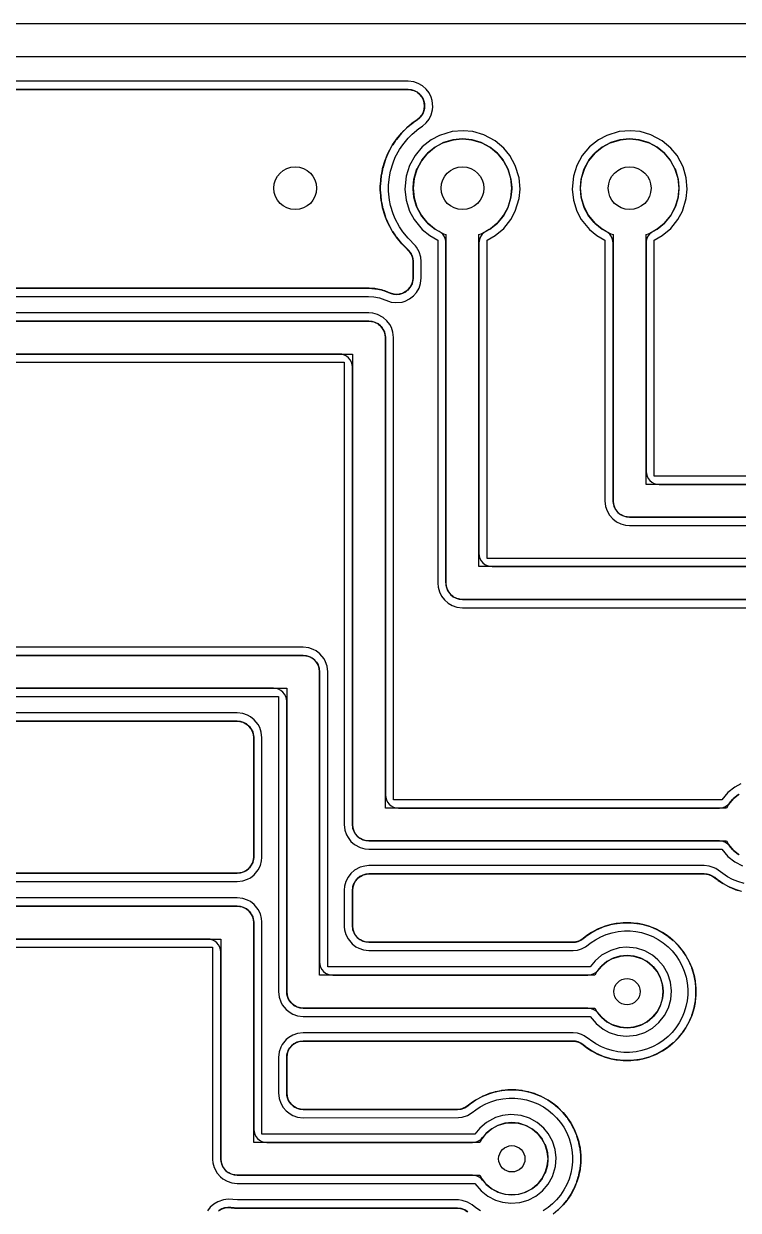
# Model space of a CAD drawing. Header units: millimetres. Extents: x -1 to 492, y -11 to 96.
# Drawn here: x 93.51 to 115.22, y 58.94 to 95 of the extents above; entities that cross this region are included whole.
import ezdxf

# ---------------------------------------------------------------- set-up
doc = ezdxf.new("R2010")
doc.units = ezdxf.units.MM
for name, color, linetype in [('CLEAR_POCKET', 8, 'CONTINUOUS'), ('COPPER_REF', 9, 'CONTINUOUS'), ('DRILL_0P8', 5, 'CONTINUOUS'), ('DRILL_1P3', 5, 'CONTINUOUS'), ('ISO_CENTER', 1, 'CONTINUOUS'), ('OUTLINE', 7, 'CONTINUOUS')]:
    doc.layers.add(name, color=color, linetype=linetype)

msp = doc.modelspace()

# ---------------------------------------------------------------- linework, layer by layer
at = {"layer": 'CLEAR_POCKET'}
for points in [[(-0.6, -1), (144.6, -1), (144.678, -0.992), (144.753, -0.97), (144.822, -0.933), (144.883, -0.883), (144.933, -0.822), (144.97, -0.753), (144.992, -0.678), (145, -0.6), (145, 94.6), (144.992, 94.678), (144.97, 94.753), (144.933, 94.822), (144.883, 94.883), (144.822, 94.933), (144.753, 94.97), (144.678, 94.992), (144.6, 95), (36.59, 95)], [(37.7, 93), (105.181, 93), (105.2, 92.999), (105.268, 92.992), (105.307, 92.985), (105.363, 92.968), (105.399, 92.953), (105.451, 92.925), (105.483, 92.903), (105.529, 92.866), (105.556, 92.838), (105.594, 92.793), (105.615, 92.76), (105.643, 92.709), (105.658, 92.673), (105.675, 92.616), (105.683, 92.578), (105.688, 92.52), (105.688, 92.48), (105.683, 92.422), (105.675, 92.384), (105.658, 92.327), (105.643, 92.291), (105.615, 92.24), (105.594, 92.207), (105.556, 92.162), (105.529, 92.134), (105.476, 92.09), (105.46, 92.079), (105.391, 92.032), (105.375, 92.021), (105.371, 92.018), (105.355, 92.006), (105.162, 91.848), (105.147, 91.835), (105.144, 91.832), (105.129, 91.818), (105.022, 91.711), (105.008, 91.696), (105.005, 91.693), (104.992, 91.678), (104.834, 91.485), (104.822, 91.469), (104.819, 91.465), (104.808, 91.449), (104.723, 91.323), (104.713, 91.307), (104.71, 91.302), (104.7, 91.285), (104.583, 91.065), (104.574, 91.047), (104.572, 91.043), (104.564, 91.025), (104.506, 90.885), (104.499, 90.866), (104.497, 90.862), (104.491, 90.843), (104.418, 90.604), (104.413, 90.585), (104.412, 90.58), (104.408, 90.561), (104.378, 90.412), (104.375, 90.393), (104.374, 90.388), (104.371, 90.369), (104.347, 90.12), (104.346, 90.1), (104.345, 90.096), (104.345, 90.076), (104.345, 89.924), (104.345, 89.904), (104.346, 89.9), (104.347, 89.88), (104.371, 89.631), (104.374, 89.612), (104.375, 89.607), (104.378, 89.588), (104.408, 89.439), (104.412, 89.42), (104.413, 89.415), (104.418, 89.396), (104.491, 89.157), (104.497, 89.138), (104.499, 89.134), (104.506, 89.115), (104.564, 88.975), (104.572, 88.957), (104.574, 88.953), (104.583, 88.935), (104.7, 88.715), (104.71, 88.698), (104.713, 88.693), (104.723, 88.677), (104.808, 88.551), (104.819, 88.535), (104.822, 88.531), (104.834, 88.515), (104.992, 88.322), (105.005, 88.307), (105.008, 88.304), (105.022, 88.289), (105.129, 88.182), (105.144, 88.168), (105.15, 88.163), (105.152, 88.16), (105.165, 88.148), (105.219, 88.093), (105.246, 88.059), (105.28, 88.002), (105.299, 87.963), (105.321, 87.9), (105.33, 87.857), (105.339, 87.781), (105.34, 87.759), (105.34, 87.281), (105.339, 87.262), (105.332, 87.194), (105.325, 87.155), (105.308, 87.099), (105.293, 87.063), (105.265, 87.011), (105.243, 86.979), (105.206, 86.933), (105.178, 86.906), (105.133, 86.868), (105.1, 86.847), (105.049, 86.819), (105.013, 86.804), (104.956, 86.787), (104.918, 86.779), (104.86, 86.774), (104.82, 86.774), (104.762, 86.779), (104.724, 86.787), (104.658, 86.807), (104.64, 86.813), (104.502, 86.87), (104.484, 86.877), (104.479, 86.879), (104.46, 86.885), (104.409, 86.901), (104.39, 86.906), (104.385, 86.907), (104.366, 86.912), (104.217, 86.941), (104.198, 86.945), (104.193, 86.945), (104.174, 86.948), (104.109, 86.954), (104.099, 86.955), (104.097, 86.955), (104.087, 86.956), (104.011, 86.959), (104.001, 86.96), (103.999, 86.96), (103.989, 86.96), (93.032, 86.96)], [(118.3, 77.5), (106.85, 77.5), (106.83, 77.501), (106.762, 77.508), (106.724, 77.515), (106.667, 77.532), (106.631, 77.547), (106.58, 77.575), (106.547, 77.597), (106.502, 77.634), (106.474, 77.662), (106.437, 77.707), (106.415, 77.74), (106.387, 77.791), (106.372, 77.827), (106.355, 77.884), (106.348, 77.922), (106.341, 77.99), (106.34, 78.01), (106.34, 88.335), (106.334, 88.406), (106.314, 88.476), (106.283, 88.541), (106.241, 88.599), (106.189, 88.648), (106.129, 88.688), (106.024, 88.744), (105.991, 88.765), (105.795, 88.927), (105.767, 88.955), (105.605, 89.151), (105.584, 89.184), (105.463, 89.409), (105.448, 89.445), (105.375, 89.689), (105.367, 89.727), (105.342, 89.98), (105.342, 90.02), (105.367, 90.273), (105.375, 90.311), (105.448, 90.555), (105.463, 90.591), (105.584, 90.816), (105.605, 90.849), (105.767, 91.045), (105.795, 91.073), (105.991, 91.235), (106.024, 91.256), (106.249, 91.377), (106.285, 91.392), (106.529, 91.465), (106.567, 91.473), (106.82, 91.498), (106.86, 91.498), (107.113, 91.473), (107.151, 91.465), (107.395, 91.392), (107.431, 91.377), (107.656, 91.256), (107.689, 91.235), (107.885, 91.073), (107.913, 91.045), (108.075, 90.849), (108.096, 90.816), (108.217, 90.591), (108.232, 90.555), (108.305, 90.311), (108.313, 90.273), (108.338, 90.02), (108.338, 89.98), (108.313, 89.727), (108.305, 89.689), (108.232, 89.445), (108.217, 89.409), (108.096, 89.184), (108.075, 89.151), (107.913, 88.955), (107.885, 88.927), (107.689, 88.765), (107.656, 88.744), (107.551, 88.688), (107.491, 88.648), (107.439, 88.599), (107.397, 88.541), (107.366, 88.476), (107.346, 88.406), (107.34, 88.335), (107.34, 78.9), (107.348, 78.822), (107.37, 78.747), (107.407, 78.678), (107.457, 78.617), (107.518, 78.567), (107.587, 78.53), (107.662, 78.508), (107.74, 78.5), (119.19, 78.5)], [(122.6, 80), (111.93, 80), (111.91, 80.001), (111.842, 80.008), (111.804, 80.015), (111.747, 80.032), (111.711, 80.047), (111.66, 80.075), (111.627, 80.097), (111.582, 80.134), (111.554, 80.162), (111.517, 80.207), (111.495, 80.24), (111.467, 80.291), (111.452, 80.327), (111.435, 80.384), (111.428, 80.422), (111.421, 80.49), (111.42, 80.51), (111.42, 88.335), (111.414, 88.406), (111.394, 88.476), (111.363, 88.541), (111.321, 88.599), (111.269, 88.648), (111.209, 88.688), (111.104, 88.744), (111.071, 88.765), (110.875, 88.927), (110.847, 88.955), (110.685, 89.151), (110.664, 89.184), (110.543, 89.409), (110.528, 89.445), (110.455, 89.689), (110.447, 89.727), (110.422, 89.98), (110.422, 90.02), (110.447, 90.273), (110.455, 90.311), (110.528, 90.555), (110.543, 90.591), (110.664, 90.816), (110.685, 90.849), (110.847, 91.045), (110.875, 91.073), (111.071, 91.235), (111.104, 91.256), (111.329, 91.377), (111.365, 91.392), (111.609, 91.465), (111.647, 91.473), (111.9, 91.498), (111.94, 91.498), (112.193, 91.473), (112.231, 91.465), (112.475, 91.392), (112.511, 91.377), (112.736, 91.256), (112.769, 91.235), (112.965, 91.073), (112.993, 91.045), (113.155, 90.849), (113.176, 90.816), (113.297, 90.591), (113.312, 90.555), (113.385, 90.311), (113.393, 90.273), (113.418, 90.02), (113.418, 89.98), (113.393, 89.727), (113.385, 89.689), (113.312, 89.445), (113.297, 89.409), (113.176, 89.184), (113.155, 89.151), (112.993, 88.955), (112.965, 88.927), (112.769, 88.765), (112.736, 88.744), (112.631, 88.688), (112.571, 88.648), (112.519, 88.599), (112.477, 88.541), (112.446, 88.476), (112.426, 88.406), (112.42, 88.335), (112.42, 81.4), (112.428, 81.322), (112.45, 81.247), (112.487, 81.178), (112.537, 81.117), (112.598, 81.067), (112.667, 81.03), (112.742, 81.008), (112.82, 81), (123.49, 81)], [(92.71, 85.96), (103.99, 85.96), (104.01, 85.959), (104.078, 85.952), (104.116, 85.945), (104.173, 85.928), (104.209, 85.913), (104.26, 85.885), (104.293, 85.863), (104.338, 85.826), (104.366, 85.798), (104.403, 85.753), (104.425, 85.72), (104.453, 85.669), (104.468, 85.633), (104.485, 85.576), (104.492, 85.538), (104.499, 85.47), (104.5, 85.45), (104.5, 71.56), (104.508, 71.482), (104.53, 71.407), (104.567, 71.338), (104.617, 71.277), (104.678, 71.227), (104.747, 71.19), (104.822, 71.168), (104.9, 71.16), (114.645, 71.16), (114.733, 71.17), (114.816, 71.198), (114.891, 71.245), (114.954, 71.306), (115.05, 71.423), (115.077, 71.45), (115.214, 71.562), (115.246, 71.584)], [(115.246, 69.736), (115.214, 69.758), (115.077, 69.87), (115.05, 69.897), (114.954, 70.014), (114.891, 70.075), (114.816, 70.122), (114.733, 70.15), (114.645, 70.16), (104.01, 70.16), (103.99, 70.161), (103.922, 70.168), (103.884, 70.175), (103.827, 70.192), (103.791, 70.207), (103.74, 70.235), (103.707, 70.257), (103.662, 70.294), (103.634, 70.322), (103.597, 70.367), (103.575, 70.4), (103.547, 70.451), (103.532, 70.487), (103.515, 70.544), (103.508, 70.582), (103.501, 70.65), (103.5, 70.67), (103.5, 84.56), (103.492, 84.638), (103.47, 84.713), (103.433, 84.782), (103.383, 84.843), (103.322, 84.893), (103.253, 84.93), (103.178, 84.952), (103.1, 84.96), (92.71, 84.96)], [(92.71, 75.8), (101.99, 75.8), (102.01, 75.799), (102.078, 75.792), (102.116, 75.785), (102.173, 75.768), (102.209, 75.753), (102.26, 75.725), (102.293, 75.703), (102.338, 75.666), (102.366, 75.638), (102.403, 75.593), (102.425, 75.56), (102.453, 75.509), (102.468, 75.473), (102.485, 75.416), (102.492, 75.378), (102.499, 75.31), (102.5, 75.29), (102.5, 66.48), (102.508, 66.402), (102.53, 66.327), (102.567, 66.258), (102.617, 66.197), (102.678, 66.147), (102.747, 66.11), (102.822, 66.088), (102.9, 66.08), (110.645, 66.08), (110.733, 66.09), (110.816, 66.118), (110.891, 66.165), (110.954, 66.226), (111.05, 66.343), (111.077, 66.37), (111.214, 66.482), (111.246, 66.504), (111.402, 66.587), (111.438, 66.602), (111.607, 66.653), (111.645, 66.661), (111.82, 66.678), (111.86, 66.678), (112.035, 66.661), (112.073, 66.653), (112.242, 66.602), (112.278, 66.587), (112.434, 66.504), (112.466, 66.482), (112.603, 66.37), (112.63, 66.343), (112.742, 66.206), (112.764, 66.174), (112.847, 66.018), (112.862, 65.982), (112.913, 65.813), (112.921, 65.775), (112.938, 65.6), (112.938, 65.56), (112.921, 65.385), (112.913, 65.347), (112.862, 65.178), (112.847, 65.142), (112.764, 64.986), (112.742, 64.954), (112.63, 64.817), (112.603, 64.79), (112.466, 64.678), (112.434, 64.656), (112.278, 64.573), (112.242, 64.558), (112.073, 64.507), (112.035, 64.499), (111.86, 64.482), (111.82, 64.482), (111.645, 64.499), (111.607, 64.507), (111.438, 64.558), (111.402, 64.573), (111.246, 64.656), (111.214, 64.678), (111.077, 64.79), (111.05, 64.817), (110.954, 64.934), (110.891, 64.995), (110.816, 65.042), (110.733, 65.07), (110.645, 65.08), (102.01, 65.08), (101.99, 65.081), (101.922, 65.088), (101.884, 65.095), (101.827, 65.112), (101.791, 65.127), (101.74, 65.155), (101.707, 65.177), (101.662, 65.214), (101.634, 65.242), (101.597, 65.287), (101.575, 65.32), (101.547, 65.371), (101.532, 65.407), (101.515, 65.464), (101.508, 65.502), (101.501, 65.57), (101.5, 65.59), (101.5, 74.4), (101.492, 74.478), (101.47, 74.553), (101.433, 74.622), (101.383, 74.683), (101.322, 74.733), (101.253, 74.77), (101.178, 74.792), (101.1, 74.8), (92.71, 74.8)], [(93.032, 73.8), (99.99, 73.8), (100.01, 73.799), (100.078, 73.792), (100.116, 73.785), (100.173, 73.768), (100.209, 73.753), (100.26, 73.725), (100.293, 73.703), (100.338, 73.666), (100.366, 73.638), (100.403, 73.593), (100.425, 73.56), (100.453, 73.509), (100.468, 73.473), (100.485, 73.416), (100.492, 73.378), (100.499, 73.31), (100.5, 73.29), (100.5, 69.69), (100.499, 69.67), (100.492, 69.602), (100.485, 69.564), (100.468, 69.507), (100.453, 69.471), (100.425, 69.42), (100.403, 69.387), (100.366, 69.342), (100.338, 69.314), (100.293, 69.277), (100.26, 69.255), (100.209, 69.227), (100.173, 69.212), (100.116, 69.195), (100.078, 69.188), (100.01, 69.181), (99.99, 69.18), (93.032, 69.18)], [(109.735, 58.935), (109.75, 58.948), (109.754, 58.951), (109.768, 58.965), (109.875, 59.072), (109.889, 59.086), (109.892, 59.09), (109.905, 59.105), (110.014, 59.237), (110.026, 59.253), (110.029, 59.257), (110.04, 59.273), (110.124, 59.399), (110.135, 59.416), (110.137, 59.42), (110.147, 59.437), (110.228, 59.588), (110.237, 59.606), (110.239, 59.61), (110.247, 59.628), (110.305, 59.768), (110.312, 59.787), (110.313, 59.791), (110.32, 59.81), (110.369, 59.974), (110.375, 59.993), (110.376, 59.998), (110.38, 60.017), (110.41, 60.166), (110.413, 60.185), (110.414, 60.19), (110.416, 60.209), (110.433, 60.38), (110.434, 60.4), (110.435, 60.404), (110.435, 60.424), (110.435, 60.576), (110.435, 60.596), (110.434, 60.6), (110.433, 60.62), (110.416, 60.791), (110.414, 60.81), (110.413, 60.815), (110.41, 60.834), (110.38, 60.983), (110.376, 61.002), (110.375, 61.007), (110.369, 61.026), (110.32, 61.19), (110.313, 61.209), (110.312, 61.213), (110.305, 61.232), (110.247, 61.372), (110.239, 61.39), (110.237, 61.394), (110.228, 61.412), (110.147, 61.563), (110.137, 61.58), (110.135, 61.584), (110.124, 61.601), (110.04, 61.727), (110.029, 61.743), (110.026, 61.747), (110.014, 61.763), (109.905, 61.895), (109.892, 61.91), (109.889, 61.914), (109.875, 61.928), (109.768, 62.035), (109.754, 62.049), (109.75, 62.052), (109.735, 62.065), (109.603, 62.174), (109.587, 62.186), (109.583, 62.189), (109.567, 62.2), (109.441, 62.284), (109.424, 62.295), (109.42, 62.297), (109.403, 62.307), (109.252, 62.388), (109.234, 62.397), (109.23, 62.399), (109.212, 62.407), (109.072, 62.465), (109.053, 62.472), (109.049, 62.473), (109.03, 62.48), (108.866, 62.529), (108.847, 62.535), (108.842, 62.536), (108.823, 62.54), (108.674, 62.57), (108.655, 62.573), (108.65, 62.574), (108.631, 62.576), (108.46, 62.593), (108.44, 62.594), (108.436, 62.595), (108.416, 62.595), (108.264, 62.595), (108.244, 62.595), (108.24, 62.594), (108.22, 62.593), (108.049, 62.576), (108.03, 62.574), (108.025, 62.573), (108.006, 62.57), (107.857, 62.54), (107.838, 62.536), (107.833, 62.535), (107.814, 62.529), (107.65, 62.48), (107.631, 62.473), (107.627, 62.472), (107.608, 62.465), (107.468, 62.407), (107.45, 62.399), (107.446, 62.397), (107.428, 62.388), (107.277, 62.307), (107.26, 62.297), (107.256, 62.295), (107.239, 62.284), (107.113, 62.2), (107.097, 62.189), (107.093, 62.186), (107.077, 62.174), (107.013, 62.121), (106.995, 62.107), (106.927, 62.064), (106.887, 62.044), (106.822, 62.021), (106.778, 62.01), (106.698, 62.001), (106.675, 62), (102.01, 62), (101.99, 62.001), (101.922, 62.008), (101.884, 62.015), (101.827, 62.032), (101.791, 62.047), (101.74, 62.075), (101.707, 62.097), (101.662, 62.134), (101.634, 62.162), (101.597, 62.207), (101.575, 62.24), (101.547, 62.291), (101.532, 62.327), (101.515, 62.384), (101.508, 62.422), (101.501, 62.49), (101.5, 62.51), (101.5, 63.57), (101.501, 63.59), (101.508, 63.658), (101.515, 63.696), (101.532, 63.753), (101.547, 63.789), (101.575, 63.84), (101.597, 63.873), (101.634, 63.918), (101.662, 63.946), (101.707, 63.983), (101.74, 64.005), (101.791, 64.033), (101.827, 64.048), (101.884, 64.065), (101.922, 64.072), (101.99, 64.079), (102.01, 64.08), (110.178, 64.08), (110.196, 64.079), (110.255, 64.074), (110.289, 64.068), (110.339, 64.055), (110.371, 64.044), (110.418, 64.022), (110.448, 64.005), (110.497, 63.971), (110.511, 63.961), (110.577, 63.906), (110.593, 63.894), (110.597, 63.891), (110.613, 63.88), (110.739, 63.796), (110.756, 63.785), (110.76, 63.783), (110.777, 63.773), (110.928, 63.692), (110.946, 63.683), (110.95, 63.681), (110.968, 63.673), (111.108, 63.615), (111.127, 63.608), (111.131, 63.607), (111.15, 63.6), (111.314, 63.551), (111.333, 63.545), (111.338, 63.544), (111.357, 63.54), (111.506, 63.51), (111.525, 63.507), (111.53, 63.506), (111.549, 63.504), (111.72, 63.487), (111.74, 63.486), (111.744, 63.485), (111.764, 63.485), (111.916, 63.485), (111.936, 63.485), (111.94, 63.486), (111.96, 63.487), (112.131, 63.504), (112.15, 63.506), (112.155, 63.507), (112.174, 63.51), (112.323, 63.54), (112.342, 63.544), (112.347, 63.545), (112.366, 63.551), (112.53, 63.6), (112.549, 63.607), (112.553, 63.608), (112.572, 63.615), (112.712, 63.673), (112.73, 63.681), (112.734, 63.683), (112.752, 63.692), (112.903, 63.773), (112.92, 63.783), (112.924, 63.785), (112.941, 63.796), (113.067, 63.88), (113.083, 63.891), (113.087, 63.894), (113.103, 63.906), (113.235, 64.015), (113.25, 64.028), (113.254, 64.031), (113.268, 64.045), (113.375, 64.152), (113.389, 64.166), (113.392, 64.17), (113.405, 64.185), (113.514, 64.317), (113.526, 64.333), (113.529, 64.337), (113.54, 64.353), (113.624, 64.479), (113.635, 64.496), (113.637, 64.5), (113.647, 64.517), (113.728, 64.668), (113.737, 64.686), (113.739, 64.69), (113.747, 64.708), (113.805, 64.848), (113.812, 64.867), (113.813, 64.871), (113.82, 64.89), (113.869, 65.054), (113.875, 65.073), (113.876, 65.078), (113.88, 65.097), (113.91, 65.246), (113.913, 65.265), (113.914, 65.27), (113.916, 65.289), (113.933, 65.46), (113.934, 65.48), (113.935, 65.484), (113.935, 65.504), (113.935, 65.656), (113.935, 65.676), (113.934, 65.68), (113.933, 65.7), (113.916, 65.871), (113.914, 65.89), (113.913, 65.895), (113.91, 65.914), (113.88, 66.063), (113.876, 66.082), (113.875, 66.087), (113.869, 66.106), (113.82, 66.27), (113.813, 66.289), (113.812, 66.293), (113.805, 66.312), (113.747, 66.452), (113.739, 66.47), (113.737, 66.474), (113.728, 66.492), (113.647, 66.643), (113.637, 66.66), (113.635, 66.664), (113.624, 66.681), (113.54, 66.807), (113.529, 66.823), (113.526, 66.827), (113.514, 66.843), (113.405, 66.975), (113.392, 66.99), (113.389, 66.994), (113.375, 67.008), (113.268, 67.115), (113.254, 67.129), (113.25, 67.132), (113.235, 67.145), (113.103, 67.254), (113.087, 67.266), (113.083, 67.269), (113.067, 67.28), (112.941, 67.364), (112.924, 67.375), (112.92, 67.377), (112.903, 67.387), (112.752, 67.468), (112.734, 67.477), (112.73, 67.479), (112.712, 67.487), (112.572, 67.545), (112.553, 67.552), (112.549, 67.553), (112.53, 67.56), (112.366, 67.609), (112.347, 67.615), (112.342, 67.616), (112.323, 67.62), (112.174, 67.65), (112.155, 67.653), (112.15, 67.654), (112.131, 67.656), (111.96, 67.673), (111.94, 67.674), (111.936, 67.675), (111.916, 67.675), (111.764, 67.675), (111.744, 67.675), (111.74, 67.674), (111.72, 67.673), (111.549, 67.656), (111.53, 67.654), (111.525, 67.653), (111.506, 67.65), (111.357, 67.62), (111.338, 67.616), (111.333, 67.615), (111.314, 67.609), (111.15, 67.56), (111.131, 67.553), (111.127, 67.552), (111.108, 67.545), (110.968, 67.487), (110.95, 67.479), (110.946, 67.477), (110.928, 67.468), (110.777, 67.387), (110.76, 67.377), (110.756, 67.375), (110.739, 67.364), (110.613, 67.28), (110.597, 67.269), (110.593, 67.266), (110.577, 67.254), (110.511, 67.199), (110.497, 67.189), (110.448, 67.155), (110.418, 67.138), (110.371, 67.116), (110.339, 67.105), (110.289, 67.092), (110.255, 67.086), (110.196, 67.081), (110.178, 67.08), (104.01, 67.08), (103.99, 67.081), (103.922, 67.088), (103.884, 67.095), (103.827, 67.112), (103.791, 67.127), (103.74, 67.155), (103.707, 67.177), (103.662, 67.214), (103.634, 67.242), (103.597, 67.287), (103.575, 67.32), (103.547, 67.371), (103.532, 67.407), (103.515, 67.464), (103.508, 67.502), (103.501, 67.57), (103.5, 67.59), (103.5, 68.65), (103.501, 68.67), (103.508, 68.738), (103.515, 68.776), (103.532, 68.833), (103.547, 68.869), (103.575, 68.92), (103.597, 68.953), (103.634, 68.998), (103.662, 69.026), (103.707, 69.063), (103.74, 69.085), (103.791, 69.113), (103.827, 69.128), (103.884, 69.145), (103.922, 69.152), (103.99, 69.159), (104.01, 69.16), (114.178, 69.16), (114.196, 69.159), (114.255, 69.154), (114.289, 69.148), (114.339, 69.135), (114.371, 69.124), (114.418, 69.102), (114.448, 69.085), (114.497, 69.051), (114.511, 69.041), (114.577, 68.986), (114.593, 68.974), (114.597, 68.971), (114.613, 68.96), (114.739, 68.876), (114.756, 68.865), (114.76, 68.863), (114.777, 68.853), (114.928, 68.772), (114.946, 68.763), (114.95, 68.761), (114.968, 68.753), (115.108, 68.695), (115.127, 68.688), (115.131, 68.687), (115.15, 68.68), (115.314, 68.631)], [(92.71, 68.18), (99.99, 68.18), (100.01, 68.179), (100.078, 68.172), (100.116, 68.165), (100.173, 68.148), (100.209, 68.133), (100.26, 68.105), (100.293, 68.083), (100.338, 68.046), (100.366, 68.018), (100.403, 67.973), (100.425, 67.94), (100.453, 67.889), (100.468, 67.853), (100.485, 67.796), (100.492, 67.758), (100.499, 67.69), (100.5, 67.67), (100.5, 61.4), (100.508, 61.322), (100.53, 61.247), (100.567, 61.178), (100.617, 61.117), (100.678, 61.067), (100.747, 61.03), (100.822, 61.008), (100.9, 61), (107.145, 61), (107.215, 61.006), (107.283, 61.025), (107.347, 61.055), (107.405, 61.096), (107.454, 61.146), (107.55, 61.263), (107.577, 61.29), (107.714, 61.402), (107.746, 61.424), (107.902, 61.507), (107.938, 61.522), (108.107, 61.573), (108.145, 61.581), (108.32, 61.598), (108.36, 61.598), (108.535, 61.581), (108.573, 61.573), (108.742, 61.522), (108.778, 61.507), (108.934, 61.424), (108.966, 61.402), (109.103, 61.29), (109.13, 61.263), (109.242, 61.126), (109.264, 61.094), (109.347, 60.938), (109.362, 60.902), (109.413, 60.733), (109.421, 60.695), (109.438, 60.52), (109.438, 60.48), (109.421, 60.305), (109.413, 60.267), (109.362, 60.098), (109.347, 60.062), (109.264, 59.906), (109.242, 59.874), (109.13, 59.737), (109.103, 59.71), (108.966, 59.598), (108.934, 59.576), (108.778, 59.493), (108.742, 59.478), (108.573, 59.427), (108.535, 59.419), (108.36, 59.402), (108.32, 59.402), (108.145, 59.419), (108.107, 59.427), (107.938, 59.478), (107.902, 59.493), (107.746, 59.576), (107.714, 59.598), (107.577, 59.71), (107.55, 59.737), (107.454, 59.854), (107.405, 59.904), (107.347, 59.945), (107.283, 59.975), (107.215, 59.994), (107.145, 60), (100.01, 60), (99.99, 60.001), (99.922, 60.008), (99.884, 60.015), (99.827, 60.032), (99.791, 60.047), (99.74, 60.075), (99.707, 60.097), (99.662, 60.134), (99.634, 60.162), (99.597, 60.207), (99.575, 60.24), (99.547, 60.291), (99.532, 60.327), (99.515, 60.384), (99.508, 60.422), (99.501, 60.49), (99.5, 60.51), (99.5, 66.78), (99.492, 66.858), (99.47, 66.933), (99.433, 67.002), (99.383, 67.063), (99.322, 67.113), (99.253, 67.15), (99.178, 67.172), (99.1, 67.18), (92.71, 67.18)], [(99.43, 58.92), (99.461, 58.941), (99.51, 58.969), (99.544, 58.984), (99.598, 59.002), (99.634, 59.01), (99.69, 59.018), (99.727, 59.019), (99.793, 59.016), (99.817, 59.013), (99.826, 59.012), (99.891, 59.006), (99.901, 59.005), (99.903, 59.005), (99.913, 59.004), (99.989, 59.001), (99.999, 59), (100.001, 59), (100.011, 59), (106.675, 59), (106.698, 58.999), (106.778, 58.99), (106.822, 58.979), (106.887, 58.956), (106.927, 58.936), (106.995, 58.893)]]:
    msp.add_lwpolyline(points, dxfattribs=at)
at = {"layer": 'COPPER_REF'}
for points in [[(93.024, 86.96), (103.994, 86.96), (104.006, 86.96), (104.092, 86.955), (104.104, 86.955), (104.183, 86.947), (104.208, 86.943), (104.376, 86.91), (104.4, 86.904), (104.47, 86.882), (104.493, 86.874), (104.649, 86.81), (104.742, 86.781), (104.84, 86.772), (104.938, 86.781), (105.031, 86.81), (105.118, 86.856), (105.194, 86.918), (105.256, 86.994), (105.302, 87.08), (105.33, 87.174), (105.34, 87.272), (105.34, 87.77), (105.328, 87.879), (105.292, 87.984), (105.234, 88.077), (105.157, 88.156), (105.154, 88.159), (105.136, 88.175), (105.015, 88.296), (104.999, 88.314), (104.828, 88.523), (104.813, 88.542), (104.718, 88.685), (104.705, 88.706), (104.578, 88.944), (104.568, 88.966), (104.502, 89.124), (104.494, 89.147), (104.415, 89.405), (104.409, 89.429), (104.376, 89.597), (104.372, 89.622), (104.346, 89.89), (104.345, 89.914), (104.345, 90.086), (104.346, 90.11), (104.372, 90.378), (104.376, 90.403), (104.409, 90.571), (104.415, 90.595), (104.494, 90.853), (104.502, 90.876), (104.568, 91.034), (104.578, 91.056), (104.705, 91.294), (104.718, 91.315), (104.813, 91.458), (104.828, 91.477), (104.999, 91.686), (105.015, 91.704), (105.136, 91.825), (105.154, 91.841), (105.363, 92.012), (105.382, 92.027), (105.468, 92.084), (105.544, 92.146), (105.606, 92.222), (105.652, 92.309), (105.681, 92.402), (105.69, 92.5), (105.681, 92.598), (105.652, 92.691), (105.606, 92.778), (105.544, 92.854), (105.468, 92.916), (105.382, 92.962), (105.288, 92.99), (105.19, 93), (37.69, 93)], [(119.2, 78.5), (107.34, 78.5), (107.34, 88.592), (107.414, 88.614), (107.673, 88.753), (107.901, 88.939), (108.087, 89.167), (108.226, 89.426), (108.311, 89.707), (108.34, 90), (108.311, 90.293), (108.226, 90.574), (108.087, 90.833), (107.901, 91.061), (107.673, 91.247), (107.414, 91.386), (107.133, 91.471), (106.84, 91.5), (106.547, 91.471), (106.266, 91.386), (106.007, 91.247), (105.779, 91.061), (105.593, 90.833), (105.454, 90.574), (105.369, 90.293), (105.34, 90), (105.369, 89.707), (105.454, 89.426), (105.593, 89.167), (105.779, 88.939), (106.007, 88.753), (106.266, 88.614), (106.34, 88.592), (106.34, 78), (106.35, 77.902), (106.378, 77.809), (106.424, 77.722), (106.486, 77.646), (106.562, 77.584), (106.649, 77.538), (106.742, 77.51), (106.84, 77.5), (118.7, 77.5)], [(123.5, 81), (112.42, 81), (112.42, 88.592), (112.494, 88.614), (112.753, 88.753), (112.981, 88.939), (113.167, 89.167), (113.306, 89.426), (113.391, 89.707), (113.42, 90), (113.391, 90.293), (113.306, 90.574), (113.167, 90.833), (112.981, 91.061), (112.753, 91.247), (112.494, 91.386), (112.213, 91.471), (111.92, 91.5), (111.627, 91.471), (111.346, 91.386), (111.087, 91.247), (110.859, 91.061), (110.673, 90.833), (110.534, 90.574), (110.449, 90.293), (110.42, 90), (110.449, 89.707), (110.534, 89.426), (110.673, 89.167), (110.859, 88.939), (111.087, 88.753), (111.346, 88.614), (111.42, 88.592), (111.42, 80.5), (111.43, 80.402), (111.458, 80.309), (111.504, 80.222), (111.566, 80.146), (111.642, 80.084), (111.729, 80.038), (111.822, 80.01), (111.92, 80), (123, 80)], [(115.229, 71.575), (115.062, 71.438), (114.925, 71.271), (114.866, 71.16), (104.5, 71.16), (104.5, 85.46), (104.49, 85.558), (104.462, 85.651), (104.416, 85.738), (104.354, 85.814), (104.278, 85.876), (104.191, 85.922), (104.098, 85.95), (104, 85.96), (92.555, 85.96)], [(92.555, 84.96), (103.5, 84.96), (103.5, 70.66), (103.51, 70.562), (103.538, 70.469), (103.584, 70.382), (103.646, 70.306), (103.722, 70.244), (103.809, 70.198), (103.902, 70.17), (104, 70.16), (114.866, 70.16), (114.925, 70.049), (115.062, 69.882), (115.229, 69.745)], [(92.555, 74.8), (101.5, 74.8), (101.5, 65.58), (101.51, 65.482), (101.538, 65.389), (101.584, 65.302), (101.646, 65.226), (101.722, 65.164), (101.809, 65.118), (101.902, 65.09), (102, 65.08), (110.866, 65.08), (110.925, 64.969), (111.062, 64.802), (111.229, 64.665), (111.419, 64.564), (111.625, 64.501), (111.84, 64.48), (112.055, 64.501), (112.261, 64.564), (112.451, 64.665), (112.618, 64.802), (112.755, 64.969), (112.856, 65.159), (112.919, 65.365), (112.94, 65.58), (112.919, 65.795), (112.856, 66.001), (112.755, 66.191), (112.618, 66.358), (112.451, 66.495), (112.261, 66.596), (112.055, 66.659), (111.84, 66.68), (111.625, 66.659), (111.419, 66.596), (111.229, 66.495), (111.062, 66.358), (110.925, 66.191), (110.866, 66.08), (102.5, 66.08), (102.5, 75.3), (102.49, 75.398), (102.462, 75.491), (102.416, 75.578), (102.354, 75.654), (102.278, 75.716), (102.191, 75.762), (102.098, 75.79), (102, 75.8), (92.555, 75.8)], [(93.024, 69.18), (100, 69.18), (100.098, 69.19), (100.191, 69.218), (100.278, 69.264), (100.354, 69.326), (100.416, 69.402), (100.462, 69.489), (100.49, 69.582), (100.5, 69.68), (100.5, 73.3), (100.49, 73.398), (100.462, 73.491), (100.416, 73.578), (100.354, 73.654), (100.278, 73.716), (100.191, 73.762), (100.098, 73.79), (100, 73.8), (93.024, 73.8)], [(115.323, 68.628), (115.141, 68.683), (115.117, 68.691), (114.959, 68.757), (114.937, 68.768), (114.768, 68.858), (114.747, 68.87), (114.605, 68.966), (114.585, 68.98), (114.504, 69.047), (114.433, 69.095), (114.355, 69.131), (114.272, 69.153), (114.187, 69.16), (104, 69.16), (103.902, 69.15), (103.809, 69.122), (103.722, 69.076), (103.646, 69.014), (103.584, 68.938), (103.538, 68.851), (103.51, 68.758), (103.5, 68.66), (103.5, 67.58), (103.51, 67.482), (103.538, 67.389), (103.584, 67.302), (103.646, 67.226), (103.722, 67.164), (103.809, 67.118), (103.902, 67.09), (104, 67.08), (110.187, 67.08), (110.272, 67.087), (110.355, 67.109), (110.433, 67.145), (110.504, 67.193), (110.585, 67.26), (110.605, 67.274), (110.747, 67.37), (110.768, 67.382), (110.937, 67.472), (110.959, 67.483), (111.117, 67.549), (111.141, 67.557), (111.323, 67.612), (111.347, 67.618), (111.515, 67.652), (111.54, 67.655), (111.73, 67.674), (111.754, 67.675), (111.926, 67.675), (111.95, 67.674), (112.14, 67.655), (112.165, 67.652), (112.333, 67.618), (112.357, 67.612), (112.539, 67.557), (112.563, 67.549), (112.721, 67.483), (112.743, 67.472), (112.912, 67.382), (112.933, 67.37), (113.075, 67.274), (113.095, 67.26), (113.243, 67.139), (113.261, 67.122), (113.382, 67.001), (113.399, 66.983), (113.52, 66.835), (113.534, 66.815), (113.63, 66.673), (113.642, 66.652), (113.732, 66.483), (113.743, 66.461), (113.809, 66.303), (113.817, 66.279), (113.872, 66.097), (113.878, 66.073), (113.912, 65.905), (113.915, 65.88), (113.934, 65.69), (113.935, 65.666), (113.935, 65.494), (113.934, 65.47), (113.915, 65.28), (113.912, 65.255), (113.878, 65.087), (113.872, 65.063), (113.817, 64.881), (113.809, 64.857), (113.743, 64.699), (113.732, 64.677), (113.642, 64.508), (113.63, 64.487), (113.534, 64.345), (113.52, 64.325), (113.399, 64.177), (113.382, 64.159), (113.261, 64.038), (113.243, 64.021), (113.095, 63.9), (113.075, 63.886), (112.933, 63.79), (112.912, 63.778), (112.743, 63.688), (112.721, 63.677), (112.563, 63.611), (112.539, 63.603), (112.357, 63.548), (112.333, 63.542), (112.165, 63.508), (112.14, 63.505), (111.95, 63.486), (111.926, 63.485), (111.754, 63.485), (111.73, 63.486), (111.54, 63.505), (111.515, 63.508), (111.347, 63.542), (111.323, 63.548), (111.141, 63.603), (111.117, 63.611), (110.959, 63.677), (110.937, 63.688), (110.768, 63.778), (110.747, 63.79), (110.605, 63.886), (110.585, 63.9), (110.504, 63.967), (110.433, 64.015), (110.355, 64.051), (110.272, 64.073), (110.187, 64.08), (102, 64.08), (101.902, 64.07), (101.809, 64.042), (101.722, 63.996), (101.646, 63.934), (101.584, 63.858), (101.538, 63.771), (101.51, 63.678), (101.5, 63.58), (101.5, 62.5), (101.51, 62.402), (101.538, 62.309), (101.584, 62.222), (101.646, 62.146), (101.722, 62.084), (101.809, 62.038), (101.902, 62.01), (102, 62), (106.687, 62), (106.8, 62.013), (106.908, 62.052), (107.004, 62.113), (107.085, 62.18), (107.105, 62.194), (107.247, 62.29), (107.268, 62.302), (107.437, 62.392), (107.459, 62.403), (107.617, 62.469), (107.641, 62.477), (107.823, 62.532), (107.847, 62.538), (108.015, 62.572), (108.04, 62.575), (108.23, 62.594), (108.254, 62.595), (108.426, 62.595), (108.45, 62.594), (108.64, 62.575), (108.665, 62.572), (108.833, 62.538), (108.857, 62.532), (109.039, 62.477), (109.063, 62.469), (109.221, 62.403), (109.243, 62.392), (109.412, 62.302), (109.433, 62.29), (109.575, 62.194), (109.595, 62.18), (109.743, 62.059), (109.761, 62.042), (109.882, 61.921), (109.899, 61.903), (110.02, 61.755), (110.034, 61.735), (110.13, 61.593), (110.142, 61.572), (110.232, 61.403), (110.243, 61.381), (110.309, 61.223), (110.317, 61.199), (110.372, 61.017), (110.378, 60.993), (110.412, 60.825), (110.415, 60.8), (110.434, 60.61), (110.435, 60.586), (110.435, 60.414), (110.434, 60.39), (110.415, 60.2), (110.412, 60.175), (110.378, 60.007), (110.372, 59.983), (110.317, 59.801), (110.309, 59.777), (110.243, 59.619), (110.232, 59.597), (110.142, 59.428), (110.13, 59.407), (110.034, 59.265), (110.02, 59.245), (109.899, 59.097), (109.882, 59.079), (109.761, 58.958), (109.743, 58.941), (109.595, 58.82)], [(92.555, 67.18), (99.5, 67.18), (99.5, 60.5), (99.51, 60.402), (99.538, 60.309), (99.584, 60.222), (99.646, 60.146), (99.722, 60.084), (99.809, 60.038), (99.902, 60.01), (100, 60), (107.366, 60), (107.425, 59.889), (107.562, 59.722), (107.729, 59.585), (107.919, 59.484), (108.125, 59.421), (108.34, 59.4), (108.555, 59.421), (108.761, 59.484), (108.951, 59.585), (109.118, 59.722), (109.255, 59.889), (109.356, 60.079), (109.419, 60.285), (109.44, 60.5), (109.419, 60.715), (109.356, 60.921), (109.255, 61.111), (109.118, 61.278), (108.951, 61.415), (108.761, 61.516), (108.555, 61.579), (108.34, 61.6), (108.125, 61.579), (107.919, 61.516), (107.729, 61.415), (107.562, 61.278), (107.425, 61.111), (107.366, 61), (100.5, 61), (100.5, 67.68), (100.49, 67.778), (100.462, 67.871), (100.416, 67.958), (100.354, 68.034), (100.278, 68.096), (100.191, 68.142), (100.098, 68.17), (100, 68.18), (92.555, 68.18)], [(107.004, 58.887), (106.908, 58.948), (106.8, 58.987), (106.687, 59), (100.006, 59), (99.994, 59), (99.908, 59.005), (99.896, 59.005), (99.817, 59.013), (99.802, 59.015), (99.709, 59.02), (99.616, 59.008), (99.526, 58.978), (99.445, 58.932)]]:
    msp.add_lwpolyline(points, dxfattribs=at)
at = {"layer": 'DRILL_0P8'}
for centre in [(111.84, 65.58), (108.34, 60.5)]:
    msp.add_circle(centre, 0.4, dxfattribs=at)
at = {"layer": 'DRILL_1P3'}
for centre in [(101.76, 90), (106.84, 90), (111.92, 90)]:
    msp.add_circle(centre, 0.65, dxfattribs=at)
at = {"layer": 'ISO_CENTER'}
for points in [[(93.024, 86.71), (103.991, 86.71), (104.153, 86.699), (104.321, 86.666), (104.67, 86.542), (104.815, 86.523), (105.01, 86.542), (105.104, 86.57), (105.236, 86.635), (105.352, 86.725), (105.449, 86.835), (105.522, 86.962), (105.57, 87.102), (105.59, 87.272), (105.59, 87.77), (105.576, 87.907), (105.528, 88.065), (105.447, 88.209), (105.413, 88.252), (105.188, 88.478), (105.025, 88.677), (104.923, 88.829), (104.796, 89.067), (104.731, 89.226), (104.656, 89.472), (104.622, 89.64), (104.595, 89.908), (104.595, 90.092), (104.621, 90.348), (104.653, 90.516), (104.731, 90.774), (104.801, 90.944), (104.929, 91.181), (105.025, 91.323), (105.188, 91.522), (105.309, 91.644), (105.517, 91.815), (105.627, 91.891), (105.737, 91.988), (105.827, 92.104), (105.891, 92.236), (105.93, 92.378), (105.939, 92.475), (105.92, 92.67), (105.891, 92.764), (105.827, 92.896), (105.737, 93.012), (105.627, 93.109), (105.5, 93.182), (105.36, 93.23), (105.19, 93.25), (37.69, 93.25)], [(119.2, 78.75), (107.59, 78.75), (107.59, 88.425), (107.832, 88.56), (108.094, 88.781), (108.308, 89.049), (108.446, 89.308), (108.56, 89.683), (108.589, 89.975), (108.56, 90.317), (108.446, 90.692), (108.28, 90.992), (108.094, 91.219), (107.832, 91.44), (107.487, 91.625), (107.157, 91.72), (106.865, 91.749), (106.523, 91.72), (106.148, 91.606), (105.889, 91.468), (105.621, 91.254), (105.4, 90.992), (105.234, 90.692), (105.13, 90.365), (105.091, 89.975), (105.13, 89.635), (105.234, 89.308), (105.372, 89.049), (105.621, 88.746), (105.848, 88.56), (106.09, 88.425), (106.09, 78), (106.101, 77.878), (106.139, 77.736), (106.204, 77.604), (106.293, 77.488), (106.404, 77.391), (106.531, 77.318), (106.67, 77.27), (106.84, 77.25), (118.45, 77.25)], [(123.5, 81.25), (112.67, 81.25), (112.67, 88.425), (112.912, 88.56), (113.174, 88.781), (113.388, 89.049), (113.526, 89.308), (113.64, 89.683), (113.669, 89.975), (113.64, 90.317), (113.545, 90.647), (113.36, 90.992), (113.174, 91.219), (112.912, 91.44), (112.567, 91.625), (112.237, 91.72), (111.945, 91.749), (111.603, 91.72), (111.228, 91.606), (110.969, 91.468), (110.701, 91.254), (110.48, 90.992), (110.314, 90.692), (110.21, 90.365), (110.171, 89.975), (110.21, 89.635), (110.314, 89.308), (110.452, 89.049), (110.701, 88.746), (110.928, 88.56), (111.17, 88.425), (111.17, 80.5), (111.19, 80.33), (111.238, 80.191), (111.311, 80.064), (111.408, 79.953), (111.524, 79.864), (111.656, 79.799), (111.798, 79.761), (111.92, 79.75), (122.75, 79.75)], [(115.301, 71.897), (115.111, 71.795), (114.904, 71.631), (114.719, 71.41), (104.75, 71.41), (104.75, 85.46), (104.73, 85.63), (104.682, 85.769), (104.636, 85.856), (104.547, 85.972), (104.436, 86.069), (104.264, 86.161), (104.122, 86.199), (104, 86.21), (92.657, 86.21)], [(92.657, 84.71), (103.25, 84.71), (103.25, 70.66), (103.27, 70.49), (103.318, 70.351), (103.364, 70.264), (103.453, 70.148), (103.564, 70.051), (103.736, 69.959), (103.878, 69.921), (104, 69.91), (114.719, 69.91), (114.904, 69.689), (115.111, 69.525), (115.346, 69.404)], [(92.657, 74.55), (101.25, 74.55), (101.25, 65.58), (101.27, 65.41), (101.318, 65.271), (101.364, 65.184), (101.488, 65.033), (101.604, 64.944), (101.691, 64.898), (101.83, 64.85), (102, 64.83), (110.719, 64.83), (110.904, 64.609), (111.111, 64.445), (111.301, 64.343), (111.553, 64.262), (111.815, 64.231), (112.127, 64.262), (112.379, 64.343), (112.61, 64.472), (112.811, 64.644), (112.975, 64.851), (113.096, 65.086), (113.168, 65.341), (113.189, 65.605), (113.158, 65.867), (113.077, 66.119), (112.948, 66.35), (112.776, 66.551), (112.61, 66.688), (112.379, 66.817), (112.127, 66.898), (111.815, 66.929), (111.601, 66.908), (111.346, 66.836), (111.07, 66.688), (110.869, 66.516), (110.719, 66.33), (102.75, 66.33), (102.75, 75.3), (102.73, 75.47), (102.682, 75.609), (102.636, 75.696), (102.512, 75.847), (102.396, 75.936), (102.309, 75.982), (102.17, 76.03), (102, 76.05), (92.657, 76.05)], [(93.024, 68.93), (100, 68.93), (100.17, 68.95), (100.309, 68.998), (100.396, 69.044), (100.512, 69.133), (100.636, 69.284), (100.701, 69.416), (100.739, 69.558), (100.749, 69.655), (100.75, 73.3), (100.73, 73.47), (100.682, 73.609), (100.636, 73.696), (100.512, 73.847), (100.396, 73.936), (100.309, 73.982), (100.17, 74.03), (100, 74.05), (93.024, 74.05)], [(115.402, 68.866), (115.207, 68.925), (115.049, 68.991), (114.892, 69.075), (114.538, 69.322), (114.46, 69.358), (114.336, 69.394), (114.187, 69.41), (104, 69.41), (103.878, 69.399), (103.736, 69.361), (103.564, 69.269), (103.453, 69.172), (103.364, 69.056), (103.299, 68.924), (103.261, 68.782), (103.25, 68.66), (103.251, 67.555), (103.261, 67.458), (103.299, 67.316), (103.364, 67.184), (103.488, 67.033), (103.604, 66.944), (103.691, 66.898), (103.83, 66.85), (104, 66.83), (110.208, 66.831), (110.336, 66.846), (110.46, 66.882), (110.575, 66.939), (110.749, 67.07), (110.881, 67.158), (111.049, 67.249), (111.207, 67.315), (111.39, 67.371), (111.57, 67.407), (111.76, 67.425), (111.932, 67.425), (112.11, 67.407), (112.278, 67.374), (112.461, 67.319), (112.62, 67.254), (112.788, 67.165), (112.941, 67.063), (113.088, 66.941), (113.209, 66.819), (113.33, 66.671), (113.425, 66.528), (113.509, 66.371), (113.579, 66.201), (113.634, 66.018), (113.667, 65.85), (113.685, 65.66), (113.685, 65.488), (113.665, 65.298), (113.631, 65.13), (113.579, 64.959), (113.514, 64.8), (113.425, 64.632), (113.323, 64.479), (113.209, 64.341), (113.088, 64.219), (112.931, 64.09), (112.788, 63.995), (112.631, 63.911), (112.461, 63.841), (112.29, 63.789), (112.122, 63.755), (111.92, 63.735), (111.748, 63.735), (111.558, 63.755), (111.39, 63.789), (111.219, 63.841), (111.06, 63.906), (110.892, 63.995), (110.538, 64.242), (110.46, 64.278), (110.336, 64.314), (110.208, 64.329), (102, 64.33), (101.83, 64.31), (101.691, 64.262), (101.564, 64.189), (101.488, 64.127), (101.364, 63.976), (101.318, 63.889), (101.27, 63.75), (101.25, 63.58), (101.25, 62.5), (101.27, 62.33), (101.318, 62.191), (101.391, 62.064), (101.488, 61.953), (101.604, 61.864), (101.691, 61.818), (101.83, 61.77), (102, 61.75), (106.716, 61.752), (106.829, 61.765), (106.992, 61.816), (107.14, 61.903), (107.249, 61.99), (107.381, 62.078), (107.549, 62.169), (107.707, 62.235), (107.89, 62.291), (108.07, 62.327), (108.26, 62.345), (108.432, 62.345), (108.61, 62.327), (108.79, 62.291), (108.973, 62.235), (109.131, 62.169), (109.299, 62.078), (109.441, 61.983), (109.579, 61.869), (109.701, 61.748), (109.823, 61.601), (109.918, 61.459), (110.009, 61.291), (110.079, 61.121), (110.134, 60.938), (110.167, 60.77), (110.185, 60.58), (110.185, 60.408), (110.167, 60.23), (110.134, 60.062), (110.079, 59.879), (110.014, 59.72), (109.925, 59.552), (109.823, 59.399), (109.701, 59.252), (109.579, 59.131), (109.441, 59.017), (109.288, 58.915)], [(92.657, 66.93), (99.25, 66.93), (99.251, 60.475), (99.261, 60.378), (99.299, 60.236), (99.391, 60.064), (99.488, 59.953), (99.564, 59.891), (99.691, 59.818), (99.83, 59.77), (100, 59.75), (107.219, 59.75), (107.404, 59.529), (107.611, 59.365), (107.846, 59.244), (108.053, 59.182), (108.315, 59.151), (108.579, 59.172), (108.834, 59.244), (109.069, 59.365), (109.276, 59.529), (109.448, 59.73), (109.577, 59.961), (109.668, 60.261), (109.689, 60.525), (109.658, 60.787), (109.577, 61.039), (109.448, 61.27), (109.311, 61.436), (109.11, 61.608), (108.879, 61.737), (108.627, 61.818), (108.315, 61.849), (108.053, 61.818), (107.846, 61.756), (107.57, 61.608), (107.369, 61.436), (107.219, 61.25), (100.75, 61.25), (100.749, 67.705), (100.739, 67.802), (100.701, 67.944), (100.636, 68.076), (100.512, 68.227), (100.396, 68.316), (100.309, 68.362), (100.17, 68.41), (100, 68.43), (92.657, 68.43)], [(107.392, 58.915), (107.249, 59.01), (107.14, 59.097), (106.992, 59.184), (106.829, 59.235), (106.716, 59.248), (100.009, 59.25), (99.722, 59.27), (99.582, 59.255), (99.404, 59.196), (99.284, 59.123), (99.179, 59.029), (99.093, 58.917)]]:
    msp.add_lwpolyline(points, dxfattribs=at)
at = {"layer": 'OUTLINE'}
msp.add_lwpolyline([(0, 0), (0, 94), (144, 94), (144, 0)], close=True, dxfattribs=at)

doc.saveas('drawing.dxf')
